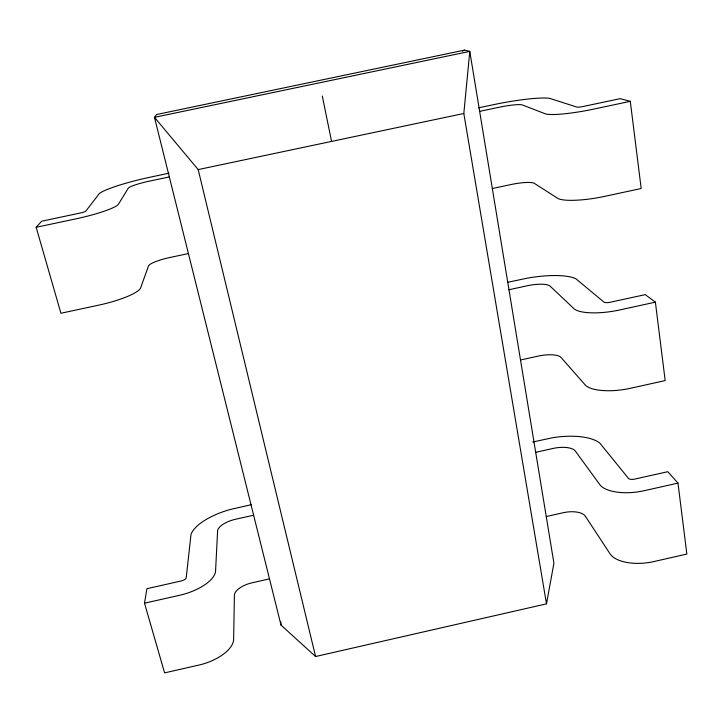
<?xml version="1.0" encoding="UTF-8"?>
<svg xmlns="http://www.w3.org/2000/svg" width="723" height="723" viewBox="0 0 723 723"><rect width="100%" height="100%" fill="white"/><g stroke="black" fill="none" stroke-linecap="round" stroke-linejoin="round"><path stroke-width="1.08" d="M546.489 603.85L463.814 113.484L469.787 51.378L464.518 50.122L156.611 114.514L154.478 117.343L281.012 625.097L315.589 656.52L546.489 603.85L553.917 563.19L469.787 51.378L154.478 117.343L198.183 169.589L315.589 656.52M269.498 578.87L252.029 582.81A18.283 8.342 -16 0 0 234.397 595.264L233.628 639.322A34.785 16.719 -18.1 0 1 198.988 665.052L164.591 672.878L144.501 603.19L146.896 588.712L181.844 580.813A4.998 2.133 -17.2 0 0 186.2 577.912L191.026 534.315A46.67 18.879 -15.3 0 1 230.321 509.48L251.297 504.681M188.423 253.556L169.218 257.659A20.072 3.823 -13.3 0 0 148.495 265.965L140.642 287.835A38.446 7.781 -14 0 1 99.223 305.034L60.931 313.258L36.15 227.293L41.681 221.211L80.578 212.951A5.549 0.75 -13.2 0 0 85.802 211.17L99.376 193.475A51.351 6.552 -12.7 0 1 145.648 178.165L168.965 173.195M462.512 51.125L464.518 50.122M144.501 603.19L179.656 595.273A35.481 15.156 -17.2 0 0 215.562 571.034L217.605 530.908A18.635 7.537 -15.3 0 1 235.825 519.186L253.628 515.219M546.254 516.547L563.38 512.688A18.093 8.17 -7.4 0 1 585.296 516.141L610.095 553.89A34.288 16.231 -5.2 0 0 653.547 561.635L686.85 554.053L677.984 483.109L643.976 490.763A34.966 14.695 -6.1 0 1 599.891 484.726L575.327 451.044A18.427 7.375 -8.1 0 0 553.149 448.423L535.698 452.318M532.724 442.024L552.309 437.795A46.155 18.491 -8 0 1 599.81 443.082L628.621 478.563A4.925 2.07 -6.2 0 0 633.935 479.259L667.808 471.694L677.984 483.109M520.524 359.991L538.445 356.059A18.915 6.173 -8.8 0 1 561.003 357.415L585.178 384.907A35.96 12.345 -7.3 0 0 630.149 388.35L665.178 380.587L655.381 302.151L645.241 294.632L609.625 302.386A5.178 1.473 -8.2 0 1 604.121 302.241L575.87 278.762A48.324 13.041 -9.3 0 0 526.94 278.228L507.555 282.341M655.381 302.151L619.575 309.986A36.728 10.447 -8.2 0 1 573.926 308.64L550.095 286.127A19.295 5.206 -9.3 0 0 527.248 285.766L508.974 289.742M492.336 188.54L511.134 184.519A19.837 3.732 -10.1 0 1 534.369 183.371L557.659 198.292A37.849 7.528 -9.2 0 0 604.247 196.457L641.184 188.513L630.293 101.337L620.262 98.644L582.72 106.579A5.459 0.723 -10 0 1 577.017 107.121L549.57 98.337A50.727 6.399 -10.6 0 0 499.159 103.516L478.599 107.817M198.183 169.589L463.814 113.484M169.327 176.927L149.715 181.066A20.497 2.612 -12.7 0 0 128.224 188.251L118.5 204.148A39.34 5.341 -13.2 0 1 75.373 218.979L36.15 227.293M479.647 111.36L498.834 107.311A20.253 2.558 -10.6 0 1 522.368 104.952L545.196 113.764A38.717 5.16 -10 0 0 592.489 109.354L630.293 101.337M322.304 96.051L331.577 141.41M280.831 621.861L281.012 625.097"/></g></svg>
